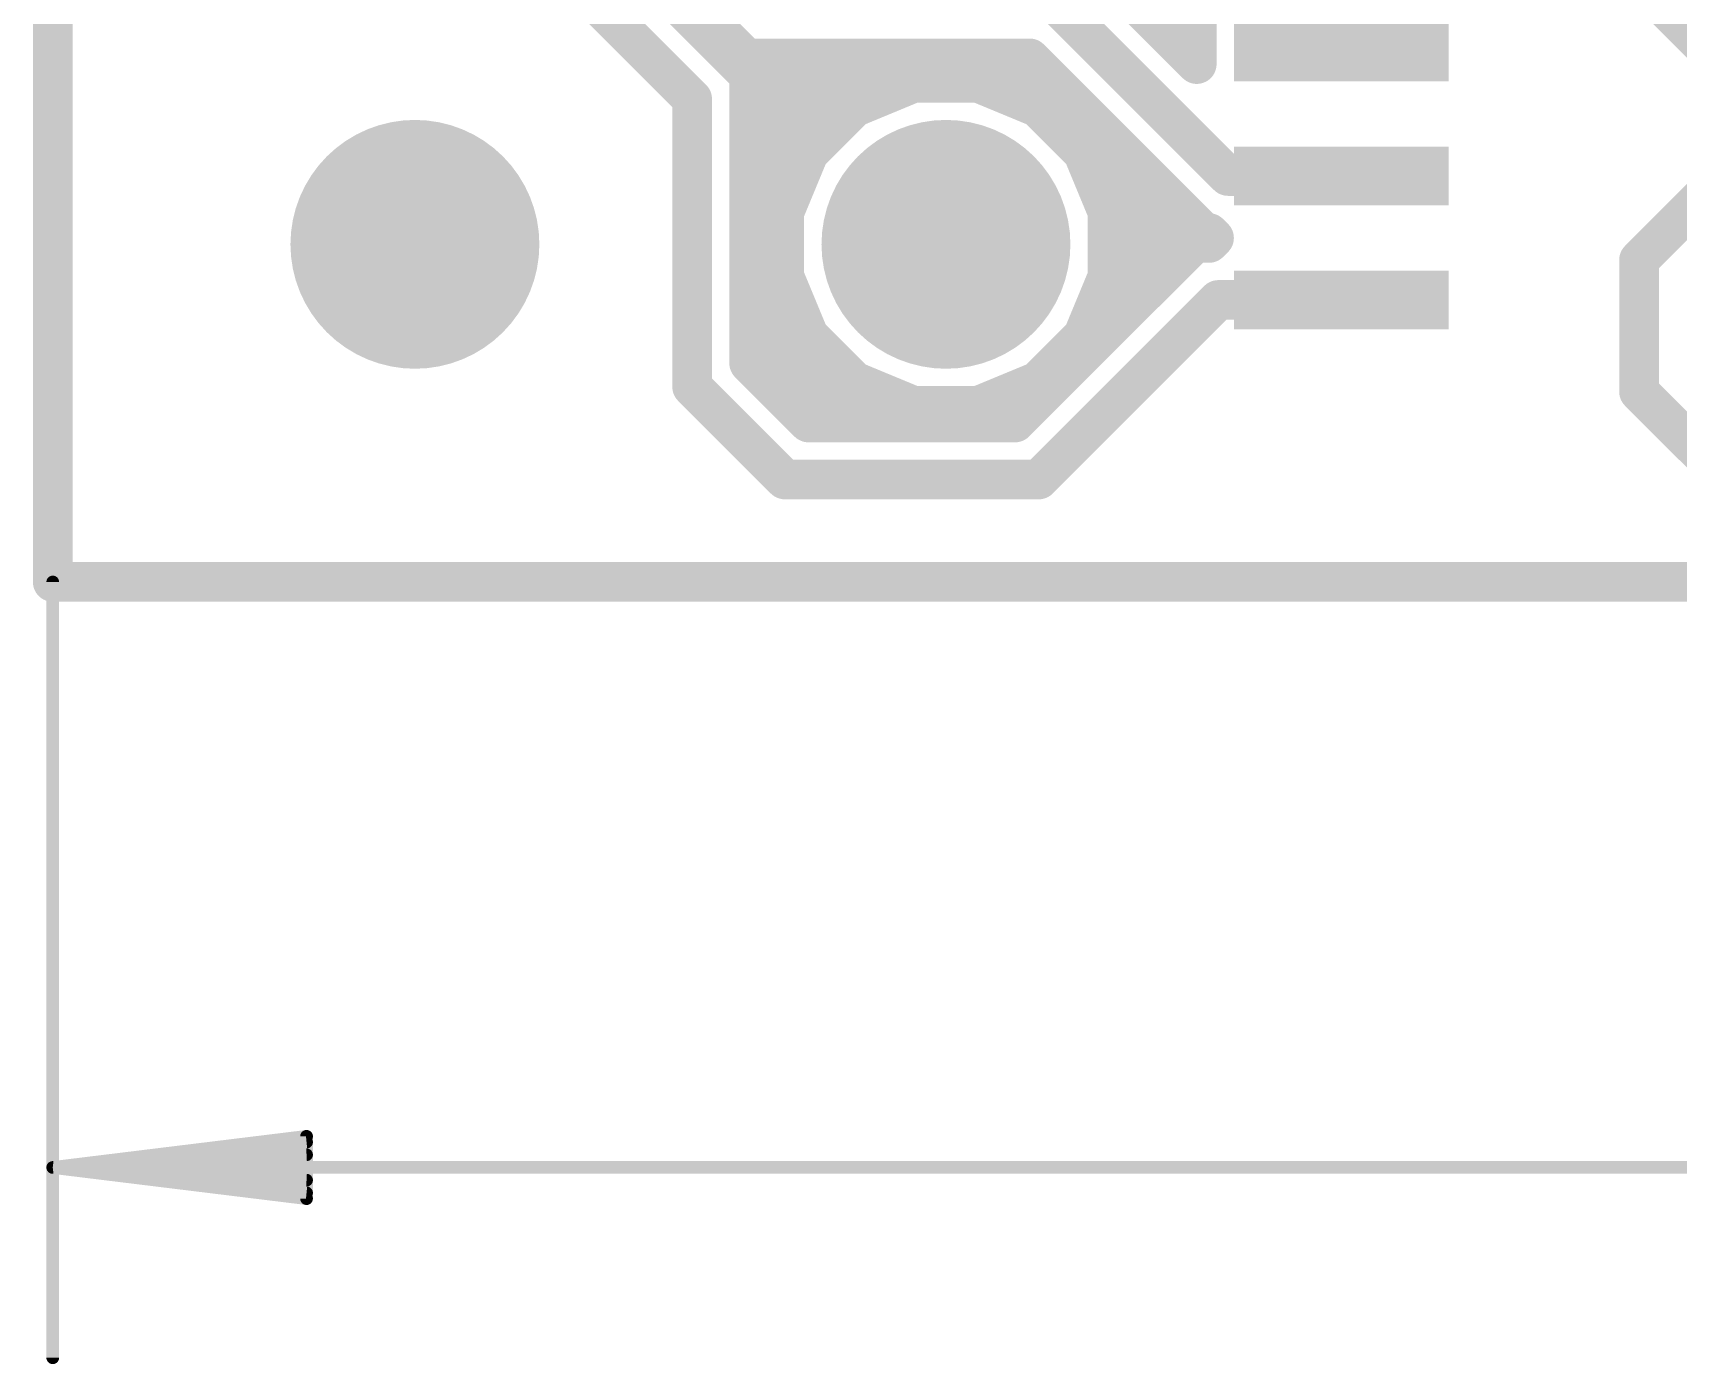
# Model space of a CAD drawing. Extents: x -22.4 to 22.4, y -27 to 9.2.
# Drawn here: x -19.2 to -2.35, y -27.02 to -13.37 of the extents above; entities that cross this region are included whole.
import ezdxf

# ---------------------------------------------------------------- set-up
doc = ezdxf.new("R2010")
doc.units = 0
for name, color, linetype in [('16', 175, 'CONTINUOUS'), ('17', 82, 'CONTINUOUS'), ('20', 7, 'CONTINUOUS')]:
    doc.layers.add(name, color=color, linetype=linetype)

# ---------------------------------------------------------------- blocks, each defined once
blk = doc.blocks.new('RECT')
blk.add_solid([(-0.5, -0.5), (0.5, -0.5), (-0.5, 0.5), (0.5, 0.5)])
blk = doc.blocks.new('ROUNDP')
at = {"const_width": 0.5}
blk.add_lwpolyline([(0, -0.25, 1), (0, 0.25, 1), (0, -0.25)], format="xyb", dxfattribs=at)

msp = doc.modelspace()

# ---------------------------------------------------------------- linework, layer by layer
at = {"layer": '16', "const_width": 0.4064}
for points in [[(-2.03, -13.57), (-3.35, -12.25)], [(-11.8658, -13.808), (-13.208, -12.4658)], [(-7.281, -13.6928), (-8.508, -12.4658)], [(-12.942, -12.5842), (-11.892, -13.6342)], [(-12.45, -14.05), (-13.45, -13.05)], [(-8.75, -13.05), (-6.96, -14.84)], [(-7.281, -13.1122), (-7.281, -13.6928)], [(-12.2626, -13.4112), (-12.115, -13.4112)], [(-7.5626, -13.4112), (-7.281, -13.4112)], [(-11.892, -13.6342), (-8.992, -13.6342)], [(-8.992, -13.6342), (-7.202, -15.4242)], [(-11.8658, -16.758), (-11.8658, -13.808)], [(-11.8658, -13.8176), (-8.8086, -13.8176)], [(-10.1794, -13.884), (-10.788, -14.1361)], [(-9.5206, -13.884), (-10.1794, -13.884)], [(-8.912, -14.1361), (-9.5206, -13.884)], [(-12.45, -17), (-12.45, -14.05)], [(-10.788, -14.1361), (-11.2539, -14.602)], [(-8.4461, -14.602), (-8.912, -14.1361)], [(-11.8658, -14.224), (-10.8759, -14.224)], [(-8.8241, -14.224), (-8.4022, -14.224)], [(-11.8658, -14.6304), (-11.2657, -14.6304)], [(-11.2539, -14.602), (-11.506, -15.2106)], [(-8.194, -15.2106), (-8.4461, -14.602)], [(-8.4343, -14.6304), (-7.9958, -14.6304)], [(-5.8, -14.84), (-6.96, -14.84)], [(-1.89, -14.84), (-2.75, -15.7)], [(-11.8658, -15.0368), (-11.434, -15.0368)], [(-8.266, -15.0368), (-7.5894, -15.0368)], [(-11.506, -15.2106), (-11.506, -15.8694)], [(-8.194, -15.8694), (-8.194, -15.2106)], [(-11.8658, -15.4432), (-11.506, -15.4432)], [(-7.302, -15.5258), (-8.4342, -16.658)], [(-8.194, -15.4432), (-7.1356, -15.4432)], [(-7.1546, -15.5258), (-7.302, -15.5258)], [(-7.202, -15.4242), (-7.1546, -15.4242)], [(-7.1546, -15.4242), (-7.1038, -15.475)], [(-7.1038, -15.475), (-7.1546, -15.5258)], [(-2.75, -15.7), (-2.75, -17.05)], [(-11.8658, -15.8496), (-11.506, -15.8496)], [(-11.506, -15.8694), (-11.2539, -16.478)], [(-8.4461, -16.478), (-8.194, -15.8694)], [(-8.194, -15.8496), (-7.6258, -15.8496)], [(-7.06, -16.11), (-7.85, -16.9)], [(-5.8, -16.11), (-7.06, -16.11)], [(-5.76, -16.15), (-5.8, -16.11)], [(-11.8658, -16.256), (-11.3459, -16.256)], [(-8.3541, -16.256), (-8.0322, -16.256)], [(-11.2539, -16.478), (-10.788, -16.9439)], [(-8.912, -16.9439), (-8.4461, -16.478)], [(-11.8658, -16.6624), (-11.0695, -16.6624)], [(-8.4342, -16.658), (-9.142, -17.3658)], [(-8.6305, -16.6624), (-8.4386, -16.6624)], [(-8.4342, -16.658), (-8.4342, -16.658)], [(-11.258, -17.3658), (-11.8658, -16.758)], [(-11.5, -17.95), (-12.45, -17)], [(-10.788, -16.9439), (-10.1794, -17.196)], [(-9.5206, -17.196), (-8.912, -16.9439)], [(-7.85, -16.9), (-8.9, -17.95)], [(-2.75, -17.05), (-1.9, -17.9)], [(-11.555, -17.0688), (-10.4865, -17.0688)], [(-10.1794, -17.196), (-9.5206, -17.196)], [(-9.2135, -17.0688), (-8.845, -17.0688)], [(-9.142, -17.3658), (-11.258, -17.3658)], [(-8.9, -17.95), (-11.5, -17.95)]]:
    msp.add_lwpolyline(points, dxfattribs=at)
at = {"layer": '16', "const_width": 0.2032}
for points in [[(-12.2626, -13.3096, 1), (-12.2626, -13.5128)], [(-12.115, -13.5128, 1), (-12.115, -13.3096)], [(-7.5626, -13.3096, 1), (-7.5626, -13.5128)], [(-7.281, -13.5128, 1), (-7.281, -13.3096)], [(-11.892, -13.5326, 1), (-11.892, -13.7358)], [(-11.9638, -13.706, 1), (-11.8201, -13.5624)], [(-8.9201, -13.5624, 1), (-9.0638, -13.706)], [(-8.992, -13.7358, 1), (-8.992, -13.5326)], [(-11.7642, -13.808, 1), (-11.9674, -13.808)], [(-11.8658, -13.716, 1), (-11.8658, -13.9192)], [(-11.9376, -13.8799, 1), (-11.794, -13.7362)], [(-8.8086, -13.9192, 1), (-8.8086, -13.716)], [(-7.3826, -13.6928, 1), (-7.1794, -13.6928)], [(-7.3528, -13.7647, 1), (-7.2092, -13.621)], [(-10.1794, -13.7824, 1), (-10.1794, -13.9856)], [(-10.1405, -13.9779, 1), (-10.2183, -13.7901)], [(-9.4817, -13.7901, 1), (-9.5595, -13.9779)], [(-9.5206, -13.9856, 1), (-9.5206, -13.7824)], [(-12.3484, -14.05, 1), (-12.5516, -14.05)], [(-12.5218, -14.1218, 1), (-12.3782, -13.9782)], [(-10.8269, -14.0422, 1), (-10.7492, -14.23)], [(-10.7162, -14.208, 1), (-10.8599, -14.0643)], [(-8.8401, -14.0643, 1), (-8.9838, -14.208)], [(-8.9508, -14.23, 1), (-8.8731, -14.0422)], [(-11.8658, -14.1224, 1), (-11.8658, -14.3256)], [(-10.8759, -14.3256, 1), (-10.8759, -14.1224)], [(-8.8241, -14.1224, 1), (-8.8241, -14.3256)], [(-8.4022, -14.3256, 1), (-8.4022, -14.1224)], [(-11.8658, -14.5288, 1), (-11.8658, -14.732)], [(-11.3257, -14.5301, 1), (-11.182, -14.6738)], [(-11.16, -14.6408, 1), (-11.3478, -14.5631)], [(-11.2657, -14.732, 1), (-11.2657, -14.5288)], [(-8.3522, -14.5631, 1), (-8.54, -14.6408)], [(-8.4343, -14.5288, 1), (-8.4343, -14.732)], [(-8.518, -14.6738, 1), (-8.3743, -14.5301)], [(-7.9958, -14.732, 1), (-7.9958, -14.5288)], [(-6.96, -14.7384, 1), (-6.96, -14.9416)], [(-5.8, -14.9416, 1), (-5.8, -14.7384)], [(-7.0318, -14.9118, 1), (-6.8882, -14.7682)], [(-11.8658, -14.9352, 1), (-11.8658, -15.1384)], [(-11.434, -15.1384, 1), (-11.434, -14.9352)], [(-8.266, -14.9352, 1), (-8.266, -15.1384)], [(-7.5894, -15.1384, 1), (-7.5894, -14.9352)], [(-11.4044, -15.2106, 1), (-11.6076, -15.2106)], [(-11.5999, -15.1717, 1), (-11.4121, -15.2495)], [(-8.0924, -15.2106, 1), (-8.2956, -15.2106)], [(-8.2879, -15.2495, 1), (-8.1001, -15.1717)], [(-11.8658, -15.3416, 1), (-11.8658, -15.5448)], [(-11.506, -15.5448, 1), (-11.506, -15.3416)], [(-8.194, -15.3416, 1), (-8.194, -15.5448)], [(-7.302, -15.4242, 1), (-7.302, -15.6274)], [(-7.2301, -15.5976, 1), (-7.3738, -15.454)], [(-7.202, -15.3226, 1), (-7.202, -15.5258)], [(-7.2738, -15.496, 1), (-7.1301, -15.3524)], [(-7.0828, -15.3524, 1), (-7.2265, -15.496)], [(-7.032, -15.5468, 1), (-7.1757, -15.4032)], [(-7.1757, -15.5468, 1), (-7.032, -15.4032)], [(-7.1546, -15.5258, 1), (-7.1546, -15.3226)], [(-7.1546, -15.6274, 1), (-7.1546, -15.4242)], [(-7.1356, -15.5448, 1), (-7.1356, -15.3416)], [(-7.2265, -15.454, 1), (-7.0828, -15.5976)], [(-2.6484, -15.7, 1), (-2.8516, -15.7)], [(-11.8658, -15.748, 1), (-11.8658, -15.9512)], [(-11.4121, -15.8305, 1), (-11.5999, -15.9083)], [(-11.506, -15.9512, 1), (-11.506, -15.748)], [(-8.194, -15.748, 1), (-8.194, -15.9512)], [(-8.1001, -15.9083, 1), (-8.2879, -15.8305)], [(-7.6258, -15.9512, 1), (-7.6258, -15.748)], [(-2.8218, -15.6282, 1), (-2.6782, -15.7718)], [(-11.6076, -15.8694, 1), (-11.4044, -15.8694)], [(-8.2956, -15.8694, 1), (-8.0924, -15.8694)], [(-7.06, -16.0084, 1), (-7.06, -16.2116)], [(-6.9882, -16.1818, 1), (-7.1318, -16.0382)], [(-5.7282, -16.0382, 1), (-5.8718, -16.1818)], [(-5.8318, -16.2218, 1), (-5.6882, -16.0782)], [(-5.8, -16.2116, 1), (-5.8, -16.0084)], [(-11.8658, -16.1544, 1), (-11.8658, -16.3576)], [(-11.3459, -16.3576, 1), (-11.3459, -16.1544)], [(-8.3541, -16.1544, 1), (-8.3541, -16.3576)], [(-8.0322, -16.3576, 1), (-8.0322, -16.1544)], [(-11.182, -16.4062, 1), (-11.3257, -16.5499)], [(-11.3478, -16.5169, 1), (-11.16, -16.4392)], [(-8.54, -16.4392, 1), (-8.3522, -16.5169)], [(-8.3743, -16.5499, 1), (-8.518, -16.4062)], [(-11.8658, -16.5608, 1), (-11.8658, -16.764)], [(-11.0695, -16.764, 1), (-11.0695, -16.5608)], [(-8.6305, -16.5608, 1), (-8.6305, -16.764)], [(-8.3326, -16.658, 1), (-8.5358, -16.658)], [(-8.506, -16.5862, 1), (-8.3624, -16.7299)], [(-8.3624, -16.7299, 1), (-8.506, -16.5862)], [(-8.4386, -16.764, 1), (-8.4386, -16.5608)], [(-11.794, -16.6862, 1), (-11.9376, -16.8299)], [(-11.9674, -16.758, 1), (-11.7642, -16.758)], [(-8.5358, -16.658, 1), (-8.3326, -16.658)], [(-12.3782, -16.9282, 1), (-12.5218, -17.0718)], [(-10.7492, -16.85, 1), (-10.8269, -17.0378)], [(-10.8599, -17.0157, 1), (-10.7162, -16.872)], [(-8.9838, -16.872, 1), (-8.8401, -17.0157)], [(-8.8731, -17.0378, 1), (-8.9508, -16.85)], [(-7.9218, -16.8282, 1), (-7.7782, -16.9718)], [(-7.7782, -16.9718, 1), (-7.9218, -16.8282)], [(-2.6782, -16.9782, 1), (-2.8218, -17.1218)], [(-12.5516, -17, 1), (-12.3484, -17)], [(-11.555, -16.9672, 1), (-11.555, -17.1704)], [(-10.4865, -17.1704, 1), (-10.4865, -16.9672)], [(-10.1794, -17.0944, 1), (-10.1794, -17.2976)], [(-10.2183, -17.2899, 1), (-10.1405, -17.1021)], [(-9.5595, -17.1021, 1), (-9.4817, -17.2899)], [(-9.5206, -17.2976, 1), (-9.5206, -17.0944)], [(-9.2135, -16.9672, 1), (-9.2135, -17.1704)], [(-8.845, -17.1704, 1), (-8.845, -16.9672)], [(-2.8516, -17.05, 1), (-2.6484, -17.05)], [(-11.258, -17.2642, 1), (-11.258, -17.4674)], [(-9.142, -17.4674, 1), (-9.142, -17.2642)], [(-11.3299, -17.4376, 1), (-11.1862, -17.294)], [(-9.2138, -17.294, 1), (-9.0701, -17.4376)], [(-11.5, -17.8484, 1), (-11.5, -18.0516)], [(-11.5718, -18.0218, 1), (-11.4282, -17.8782)], [(-8.9718, -17.8782, 1), (-8.8282, -18.0218)], [(-8.9, -18.0516, 1), (-8.9, -17.8484)]]:
    msp.add_lwpolyline(points, format="xyb", dxfattribs=at)
at = {"layer": '20'}
for points, const_width in [([(-19, -19), (-19, 2.65)], 0.4064), ([(-19, -19), (19, -19)], 0.4064), ([(-19, -19), (-19, -26.95)], 0.13), ([(-19, -25), (-16.4, -24.6808)], 0.13), ([(-19, -25), (-16.4, -24.74)], 0.13), ([(-16.4, -24.6808), (-16.4, -25.3192)], 0.13), ([(-19, -25), (-16.4, -24.87)], 0.13), ([(-19, -25), (19, -25)], 0.13), ([(-16.4, -25.3192), (-19, -25)], 0.13), ([(-16.4, -25.13), (-19, -25)], 0.13), ([(-16.4, -25.26), (-19, -25)], 0.13)]:
    msp.add_lwpolyline(points, dxfattribs=dict(at, const_width=const_width))
for points, const_width in [([(-19, -18.8984, 1), (-19, -19.1016)], 0.2032), ([(-19.1016, -19, 1), (-18.8984, -19)], 0.2032), ([(-18.9675, -19, 1), (-19.0325, -19)], 0.065), ([(-16.3675, -24.6808, 1), (-16.4325, -24.6808)], 0.065), ([(-16.396, -24.713, 1), (-16.404, -24.6485)], 0.065), ([(-16.3968, -24.7723, 1), (-16.4032, -24.7077)], 0.065), ([(-19, -24.9675, 1), (-19, -25.0325)], 0.065), ([(-18.996, -24.9677, 1), (-19.004, -25.0323)], 0.065), ([(-19.0016, -24.9675, 1), (-18.9984, -25.0325)], 0.065), ([(-18.9984, -24.9675, 1), (-19.0016, -25.0325)], 0.065), ([(-18.9968, -24.9677, 1), (-19.0032, -25.0323)], 0.065), ([(-19.004, -24.9677, 1), (-18.996, -25.0323)], 0.065), ([(-19.0032, -24.9677, 1), (-18.9968, -25.0323)], 0.065), ([(-16.3984, -24.9025, 1), (-16.4016, -24.8375)], 0.065), ([(-16.4016, -25.1625, 1), (-16.3984, -25.0975)], 0.065), ([(-16.404, -25.3515, 1), (-16.396, -25.287)], 0.065), ([(-16.4032, -25.2923, 1), (-16.3968, -25.2277)], 0.065), ([(-16.4325, -25.3192, 1), (-16.3675, -25.3192)], 0.065), ([(-19.0325, -26.95, 1), (-18.9675, -26.95)], 0.065)]:
    msp.add_lwpolyline(points, format="xyb", dxfattribs=dict(at, const_width=const_width))

# ---------------------------------------------------------------- block references
at = {"layer": '16', "xscale": 0.6, "yscale": 2.2, "rotation": 90}
for p in [(-5.8, -13.57), (-5.8, -14.84), (-5.8, -16.11)]:
    msp.add_blockref('RECT', p, dxfattribs=at)
at = {"layer": '17', "xscale": 2.55, "yscale": 2.55}
for p in [(-15.29, -15.54), (-9.85, -15.54)]:
    msp.add_blockref('ROUNDP', p, dxfattribs=at)

doc.saveas('drawing.dxf')
